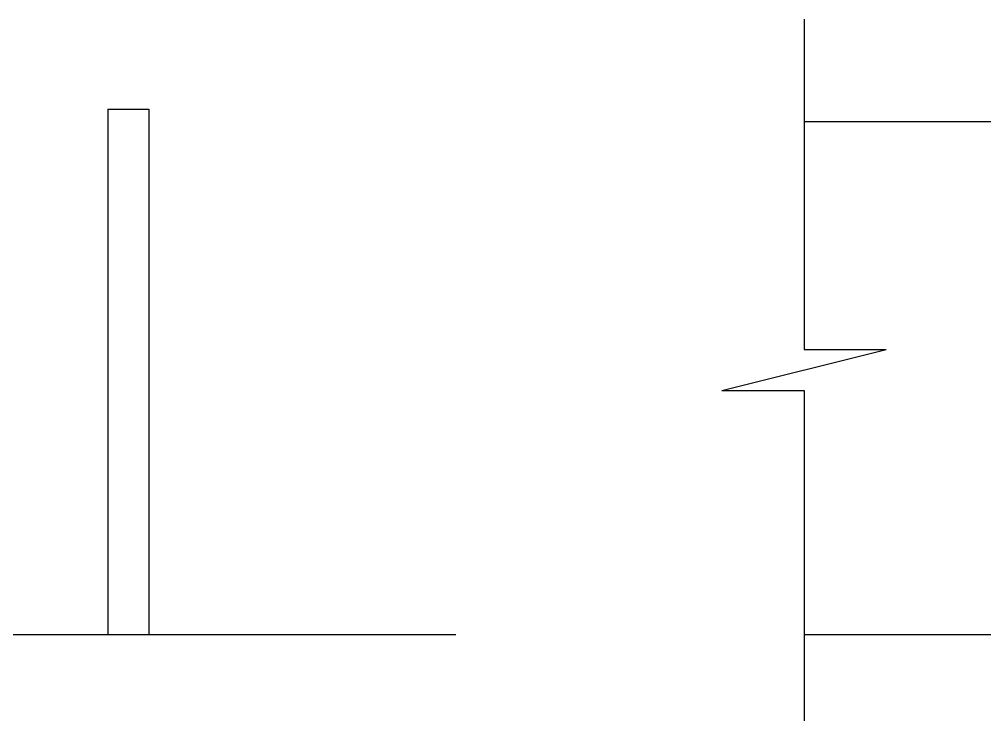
# Model space of a CAD drawing. Header units: millimetres. Extents: x 237 to 339, y 16 to 52.
# Drawn here: x 283.097 to 287.804, y 42.051 to 45.469 of the extents above; entities that cross this region are included whole.
import ezdxf

# ---------------------------------------------------------------- set-up
doc = ezdxf.new("R2010")
doc.units = ezdxf.units.MM
doc.header["$LTSCALE"] = 0.6
doc.header["$MEASUREMENT"] = 0
for name, color, linetype in [('0.1', 1, 'Continuous'), ('0.4', 4, 'Continuous'), ('AR-ALV-BXA', 1, 'Continuous')]:
    doc.layers.add(name, color=color, linetype=linetype)

msp = doc.modelspace()

# ---------------------------------------------------------------- linework, layer by layer
at = {"layer": '0.1'}
for p, q in [((286.9229, 45.4686), (286.9229, 43.8598)), ((286.5229, 43.6598), (287.3229, 43.8598)), ((286.9229, 43.8598), (287.3229, 43.8598)), ((286.5229, 43.6598), (286.9229, 43.6598)), ((286.9229, 43.6598), (286.9229, 42.051))]:
    msp.add_line(p, q, dxfattribs=at)
at = {"layer": '0.4', "lineweight": -3}
for p, q in [((283.529, 45.0306), (283.729, 45.0306)), ((283.529, 45.0306), (283.529, 42.4706)), ((283.729, 45.0306), (283.729, 42.4706)), ((277.4426, 42.4706), (285.2247, 42.4706)), ((286.9229, 42.4706), (313.7273, 42.4706))]:
    msp.add_line(p, q, dxfattribs=at)
at = {"layer": 'AR-ALV-BXA', "lineweight": -3}
msp.add_line((286.9229, 44.9706), (288.4229, 44.9706), dxfattribs=at)

doc.saveas('drawing.dxf')
